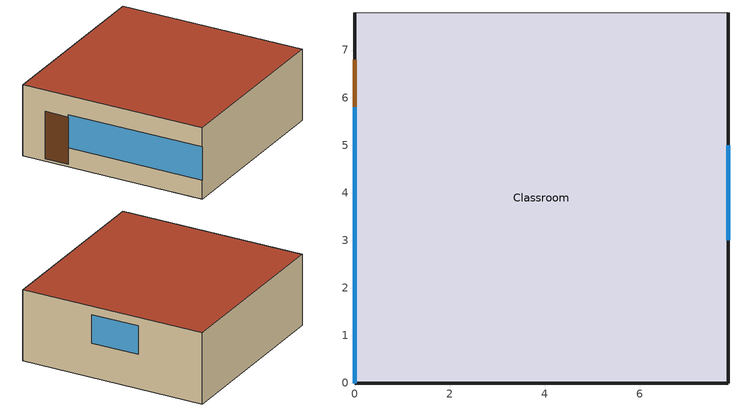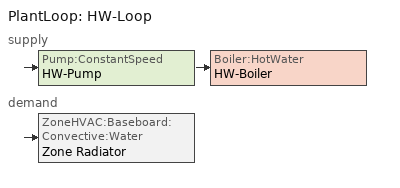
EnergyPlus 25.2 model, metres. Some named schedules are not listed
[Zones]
Classroom
 floor adiabatic (Floor_Construction): 0,0 0,7.78 7.85,7.78 7.85,0 z0
 wall outside (Ext_Wall): 0,0 7.85,0 7.85,7.78 / 0,0 0,7.78 z0:3
 wall adiabatic (Int_Wall): 7.85,7.78 0,7.78 z0:3
 window (WindowConst_OldSingle): 0,0 0,5.8 z0.8:2.2; 7.85,3 7.85,5 z1.45:2.65
 door (DoorConst_Steel): 0,5.8 0,6.8 z0.1:2.1
 roof outside (Roof_Construction): 0,0 0,7.78 7.85,7.78 7.85,0 z3
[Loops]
PlantLoop 'HW-Loop'
 supply: Pump:ConstantSpeed 'HW-Pump' > Boiler:HotWater 'HW-Boiler'
 demand: ZoneHVAC:Baseboard:Convective:Water 'Zone Radiator'
[Building]
Classroom: North Axis {deg}=0; Terrain=City; Loads Convergence Tolerance Value {W}=0.05; Temperature Convergence Tolerance Value {deltaC}=0.05; Solar Distribution=FullExterior; Maximum Number of Warmup Days=30; Minimum Number of Warmup Days=6
[Site:Location]
Kalamata_Greece: Latitude {deg}=37.02; Longitude {deg}=22.11; Time Zone {hr}=2; Elevation {m}=8
[SizingPeriod:DesignDay] Dry-Bulb Temperature Range Modifier Type=DefaultMultipliers; Barometric Pressure {Pa}=101325; Wind Speed {m/s}=3; Wind Direction {deg}=0; Rain Indicator=No; Snow Indicator=No; Daylight Saving Time Indicator=No; Solar Model Indicator=ASHRAEClearSky
Name | Month | Day of Month | Day Type | Maximum Dry-Bulb Temperature {C} | Daily Dry-Bulb Temperature Range {C} | Humidity Condition Type | Wetbulb or DewPoint at Maximum Dry-Bulb {C} | Sky Clearness
KalamataSummerDesignDay | 6 | 10 | SummerDesignDay | 33.2 | 11 | Wetbulb | 23 | 1
KalamataWinterDesignDay | 1 | 21 | WinterDesignDay | 1.2 | 0 | WetBulb | -1.5 | 0.9
[Material]
Ext_Plaster: Rough, 0.02, 0.87, 1800, 840
Hollow_Clay_Brick: MediumRough, 0.22, 0.4, 900, 840
Int_Plaster_1: Smooth, 0.018, 0.8, 1700, 840
Int_Brick: MediumRough, 0.11, 0.5, 1700, 840
Roof_RC_Slab_180mm: MediumRough, 0.18, 1.75, 2400, 900
Int_Plaster: Smooth, 0.018, 0.8, 1600, 840
Floor_Tile_10mm: Smooth, 0.01, 1, 2000, 800
Floor_Screed_50mm: MediumSmooth, 0.05, 1.4, 2000, 900
Floor_Concrete_120mm: MediumRough, 0.12, 1.75, 2300, 900
[Material:NoMass]
Door_Steel: Roughness=Rough; Thermal Resistance {m2-K/W}  (R=1/4.5)=0.222; Thermal Absorptance=0.9; Solar Absorptance=0.7; Visible Absorptance=0.7
[WindowMaterial:SimpleGlazingSystem]
Window_OldSingle: U-Factor {W/m2-K}  (Uw)=6; Solar Heat Gain Coefficient (g-value)=0.85; Visible Transmittance=0.88
[Construction]
WindowConst_OldSingle: Window_OldSingle
Ext_Wall: Ext_Plaster, Hollow_Clay_Brick, Int_Plaster_1
Int_Wall: Int_Plaster, Int_Brick, Int_Plaster
Roof_Construction: Roof_RC_Slab_180mm, Int_Plaster
Floor_Construction: Floor_Tile_10mm, Floor_Screed_50mm, Floor_Concrete_120mm
DoorConst_Steel: Door_Steel
[Sizing:Zone]
Classroom: Zone Cooling Design Supply Air Temperature Input Method=SupplyAirTemperature; Cooling Design Supply Air Temperature {C}=14; Zone Heating Design Supply Air Temperature Input Method=SupplyAirTemperature; Heating Design Supply Air Temperature {C}=40; Zone Cooling Design Supply Air Humidity Ratio {kgWater/kgDryAir}=0.009; Zone Heating Design Supply Air Humidity Ratio {kgWater/kgDryAir}=0.004
[Sizing:Plant]
HW-Loop: Heating, 82, 11
[Zone]
Classroom: Type=1; Multiplier=1; Ceiling Height {m}=3
[People]
Room People: Zone or ZoneList Name  (change to your zone name)=Classroom; Number of People Schedule=OCCUPY-ROOM; Number of People Calculation Method=People; Number of People (when schedule = 1.0)=20; Fraction Radiant (example)=0.3; Activity Level Schedule=ActSchd
[ZoneControl:Thermostat]
Classroom Thermostat: Which zone it controls=Classroom; Thermostat mode schedule (on/off)=Zone Control Type Sched; Type of thermostat=ThermostatSetpoint:SingleHeating; Name of dual setpoint object=HtgSP-Control
[ThermostatSetpoint:SingleHeating]
HtgSP-Control: Setpoint Temperature Schedule=Htg-SetP-Sch
[Lights]
Classroom Lights: Zone or ZoneList=Classroom; Schedule=LIGHTS-1; Design Level Calculation Method=Watts/Area; Watts per Zone Floor Area {W/m2}=10; Return Air Fraction=0; Fraction Radiant=0.6; Fraction Visible=0.2; Fraction Replaceable=1
[ZoneInfiltration:DesignFlowRate]
Infiltration Classroom: Zone or ZoneList=Classroom; Schedule=INFIL-SCH; Design Flow Rate Calculation Method=AirChanges/Hour; Air Changes per Hour {1/hr}=0.9; Constant Term Coefficient=0.606; Temperature Term Coefficient=0.03636; Velocity Term Coefficient=0.1177; Velocity Squared Term Coefficient=0
[ZoneVentilation:DesignFlowRate]
Vent_Classroom: Zone=Classroom; Schedule=Vent-Sch; Design Flow Rate Calculation Method=Flow/Person; Flow Rate per Person {m3/s-person}  (10 L/s-person)=0.01; Ventilation Air Fan Pressure Rise {Pa}  (0 = no fan power)=0; Ventilation Air Fan Total Efficiency=0
[PlantEquipmentOperationSchemes]
HW-Loop-Operation: Control Scheme 1=HW-Heating-Operation; Control Scheme 1 Schedule=HW-Heating-Schedule
[PlantEquipmentOperation:HeatingLoad]
HW-Heating-Operation: 0, 1e9, HW-Boiler-EquipmentList
[PlantEquipmentList]
HW-Boiler-EquipmentList: Boiler:HotWater, HW-Boiler
[SetpointManager:Scheduled]
HW-Loop-SetpointManager: Temperature, HW-Setpoint-Schedule, HW-SupplyOutlet
[Boiler:HotWater]
HW-Boiler: Fuel Type=Diesel; Nominal Capacity {W} (Increased to 18kW to drive fuel use)=16500; Nominal Thermal Efficiency=0.65; Efficiency Curve Temperature Evaluation Variable=LeavingBoiler; Design Water Flow Rate {m3/s} (Doubled flow)=0.0005; Minimum Part Load Ratio=0.05; Maximum Part Load Ratio=1; Optimum Part Load Ratio=0.9; Water Outlet Upper Temperature Limit {C} (Higher temp = More fuel)=90; Boiler Flow Mode=ConstantFlow; On Cycle Parasitic Electric Load {W}=15; Sizing Factor=1
[Pump:ConstantSpeed]
HW-Pump: Rated Flow Rate {m3/s} (Matched to Boiler)=0.0005; Rated Pump Head {Pa}=40000; Rated Power Consumption {W}=80; Motor Efficiency=0.8; Fraction of Motor Inefficiencies to Fluid Stream=0.15; Pump Control Type=INTERMITTENT
[ZoneHVAC:Baseboard:Convective:Water]
Zone Radiator: Availability Schedule=Heat-Avail; Heating Design Capacity Method=HeatingDesignCapacity; Heating Design Capacity {W} (Increased)=16500; U-Factor Times Area Value {W/K} (Very high UA to pull 5.5 GJ)=950; Maximum Water Flow Rate {m3/s}=0.0005; Convergence Tolerance=0.001
[PlantLoop]
Plant Loop=HW-Loop; Fluid Type=Water; Plant Equipment Operation Scheme List=HW-Loop-Operation; Loop Temperature Setpoint Schedule=HW-SupplyOutlet; Maximum Loop Temperature {C}=90; Minimum Loop Temperature {C}=10; Maximum Loop Flow Rate {m3/s}=0.0005; Minimum Loop Flow Rate {m3/s}=0; Plant Loop Volume {m3} (150 Liters for higher thermal mass)=0.25; Load Distribution Scheme=Optimal
[Zone equipment]
Classroom: Zone Radiator
[Schedule:Compact]
OCCUPY-ROOM: Fraction, Through: 12/31, For: Weekdays, Until: 08:10, 0, Until: 09:00, 1, Until: 09:10, 0, Until: 10:00, 1, Until: 10:10, 0, Until: 11:00, 1, Until: 11:10, 0, Until: 12:00, 1, Until: 12:10, 0, Until: 13:00, 1, Until: 24:00, 0, For: Weekends Holiday SummerDesignDay WinterDesignDay CustomDay1 CustomDay2, Until: 24:00, 0
LIGHTS-1: On/Off, Through: 12/31, For: WeekDays, Until: 08:10, 0, Until: 09:00, 1, Until: 09:10, 0, Until: 10:00, 1, Until: 10:10, 0, Until: 11:00, 1, Until: 11:10, 0, Until: 12:00, 1, Until: 12:10, 0, Until: 13:00, 1, Until: 24:00, 0, For: Weekends Holiday SummerDesignDay WinterDesignDay CustomDay1 CustomDay2, Until: 24:00, 0
Heat-Avail: Fraction, Through: 12/31, For: Weekdays, Until: 08:10, 0, Until: 09:00, 1, Until: 09:10, 0, Until: 10:00, 1, Until: 10:10, 0, Until: 11:00, 1, Until: 24:00, 0, For: Weekends Holiday SummerDesignDay WinterDesignDay CustomDay1 CustomDay2, Until: 24:00, 0
Zone Control Type Sched: Control Type, Through: 12/31, For: Weekdays, Until: 08:00, 0, Until: 14:00, 1, Until: 24:00, 0, For: WinterDesignDay SummerDesignDay, Until: 24:00, 1, For: Weekends Holiday CustomDay1 CustomDay2, Until: 24:00, 0
INFIL-SCH; HW-Heating-Schedule: Fraction, Through: 12/31, For: AllDays, Until: 24:00, 1
Vent-Sch: Fraction, Through: 12/31, For: Weekdays, Until: 08:00, 0, Until: 08:10, 1, Until: 09:00, 0, Until: 09:10, 1, Until: 10:00, 0, Until: 10:10, 1, Until: 11:00, 0, Until: 11:10, 1, Until: 12:00, 0, Until: 12:10, 1, Until: 13:00, 0, Until: 13:10, 1, Until: 24:00, 0, For: Weekends Holiday SummerDesignDay WinterDesignDay CustomDay1 CustomDay2, Until: 24:00, 0
ActSchd: Any Number, Through: 12/31, For: Weekdays, Until: 08:10, 0, Until: 09:00, 108, Until: 09:10, 0, Until: 10:00, 108, Until: 10:10, 0, Until: 11:00, 108, Until: 11:10, 0, Until: 12:00, 108, Until: 12:10, 0, Until: 13:00, 108, Until: 24:00, 0, For: Weekends Holiday SummerDesignDay WinterDesignDay CustomDay1 CustomDay2, Until: 24:00, 0
Htg-SetP-Sch: Temperature, Through: 12/31, For: WeekDays, Until: 08:00, 16, Until: 13:00, 17, Until: 24:00, 16, For: WeekEnds Holiday SummerDesignDay WinterDesignDay CustomDay1 CustomDay2, Until: 24:00, 16
HW-Setpoint-Schedule: Temperature, Through: 12/31, For: AllDays, Until: 24:00, 60
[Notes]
Location:                Kalamata, Greece
Run Period (Weather File): Full Annual Simulation, Kalamata
Floor Area:              59.3 m2
Number of Stories:       1
Official single-day holidays
Christmas break: Dec 24 – Jan 6
Split into two periods to avoid year boundary issues
Easter holidays: Apr 10 – Apr 23
Summer break: Jun 16 – Sep 10
